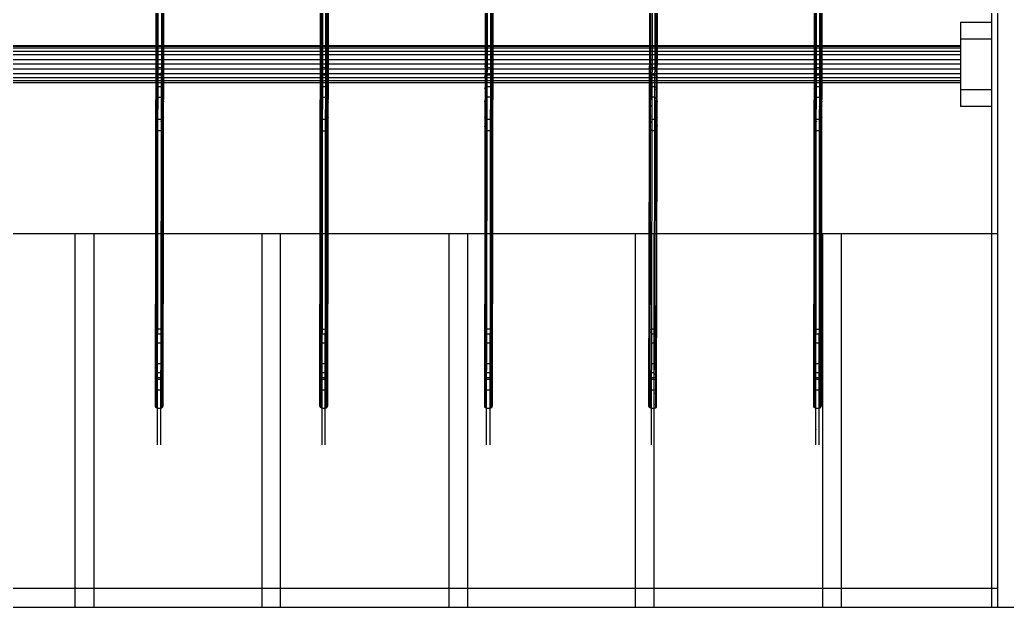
# Model space of a CAD drawing. Header units: inches. Extents: x 0 to 54693, y 0 to 31146.
# Drawn here: x 49120 to 49649, y 17643 to 17958 of the extents above; entities that cross this region are included whole.
import ezdxf

# ---------------------------------------------------------------- set-up
doc = ezdxf.new("R2010")
doc.units = ezdxf.units.IN
doc.header["$MEASUREMENT"] = 0
doc.layers.add('Added', color=3, linetype='Continuous')

msp = doc.modelspace()

# ---------------------------------------------------------------- linework, layer by layer
at = {"layer": 'Added', "linetype": 'Continuous', "lineweight": -2, "ltscale": 0.18}
for p, q in [((49643.53, 17643.35), (49643.53, 18243.35)), ((49640.04, 18224.35), (49640.04, 17643.35)), ((49193.67, 17730.21), (49194.44, 18140.19)), ((49196.09, 18140.18), (49195.32, 17730.5)), ((49281.76, 17730.21), (49282.53, 18140.19)), ((49283.41, 17730.2), (49284.18, 18140.18)), ((49369.85, 17730.21), (49370.62, 18140.19)), ((49372.26, 18140.18), (49371.5, 17730.2)), ((49459.58, 17730.2), (49460.35, 18140.18)), ((49546.03, 17730.21), (49546.8, 18140.19)), ((49548.44, 18140.18), (49547.67, 17730.2)), ((49458.71, 18139.89), (49457.94, 17730.21)), ((49193.16, 18114.77), (49192.48, 17750.87)), ((49193.31, 18115.08), (49192.63, 17750.48)), ((49193.74, 18115.36), (49193.06, 17750.14)), ((49196.01, 17750.13), (49196.7, 18115.34)), ((49197.12, 18115.06), (49196.44, 17750.46)), ((49197.27, 18114.75), (49196.59, 17750.85)), ((49280.57, 17750.87), (49281.25, 18114.77)), ((49281.4, 18115.08), (49280.72, 17750.48)), ((49281.83, 18115.36), (49281.15, 17750.14)), ((49284.1, 17750.13), (49284.78, 18115.34)), ((49284.53, 17750.46), (49285.21, 18115.06)), ((49285.36, 18114.75), (49284.68, 17750.85)), ((49369.34, 18114.77), (49368.66, 17750.87)), ((49369.49, 18115.08), (49368.8, 17750.48)), ((49369.92, 18115.36), (49369.23, 17750.14)), ((49372.87, 18115.34), (49372.19, 17750.13)), ((49373.3, 18115.06), (49372.62, 17750.46)), ((49373.45, 18114.75), (49372.77, 17750.85)), ((49456.74, 17750.87), (49457.43, 18114.77)), ((49456.89, 17750.48), (49457.58, 18115.08)), ((49457.32, 17750.14), (49458.01, 18115.36)), ((49460.96, 18115.34), (49460.28, 17750.13)), ((49460.71, 17750.46), (49461.39, 18115.06)), ((49460.86, 17750.85), (49461.54, 18114.75)), ((49545.51, 18114.77), (49544.83, 17750.87)), ((49544.98, 17750.48), (49545.66, 18115.08)), ((49545.41, 17750.14), (49546.09, 18115.36)), ((49548.36, 17750.13), (49549.05, 18115.34)), ((49548.79, 17750.46), (49549.48, 18115.06)), ((49549.63, 18114.75), (49548.94, 17750.85)), ((49623.59, 17956.35), (49623.59, 17911.35)), ((49623.59, 17956.35), (49640.04, 17956.35)), ((49640.04, 17947.35), (49623.59, 17947.35)), ((48669.45, 17943.85), (49623.59, 17943.85)), ((48669.45, 17943.51), (49623.59, 17943.51)), ((49623.59, 17942.51), (48669.45, 17942.51)), ((48669.45, 17940.92), (49623.59, 17940.92)), ((49623.59, 17938.85), (48669.45, 17938.85)), ((48669.45, 17936.44), (49623.59, 17936.44)), ((49623.59, 17933.85), (48669.45, 17933.85)), ((49623.59, 17931.26), (48669.45, 17931.26)), ((48669.45, 17928.85), (49623.59, 17928.85)), ((49192.82, 17932.81), (49192.97, 17933.11)), ((49192.97, 17932.51), (49192.82, 17932.81)), ((49192.97, 17933.11), (49193.4, 17933.37)), ((49193.4, 17932.25), (49192.97, 17932.51)), ((49193.4, 17933.37), (49194.06, 17933.56)), ((49194.05, 17932.05), (49193.4, 17932.25)), ((49195.7, 17932.04), (49194.05, 17932.05)), ((49195.7, 17933.55), (49196.35, 17933.36)), ((49196.35, 17932.23), (49195.7, 17932.04)), ((49196.35, 17933.36), (49196.78, 17933.09)), ((49196.78, 17932.49), (49196.35, 17932.23)), ((49196.78, 17933.09), (49196.93, 17932.79)), ((49196.93, 17932.79), (49196.78, 17932.49)), ((49280.91, 17932.81), (49281.06, 17933.11)), ((49281.06, 17932.51), (49280.91, 17932.81)), ((49281.06, 17933.11), (49281.49, 17933.37)), ((49281.49, 17932.25), (49281.06, 17932.51)), ((49281.49, 17933.37), (49282.14, 17933.56)), ((49282.14, 17932.05), (49281.49, 17932.25)), ((49283.79, 17932.04), (49282.14, 17932.05)), ((49283.79, 17933.55), (49284.44, 17933.36)), ((49284.44, 17932.23), (49283.79, 17932.04)), ((49284.44, 17933.36), (49284.87, 17933.09)), ((49284.87, 17932.49), (49284.44, 17932.23)), ((49284.87, 17933.09), (49285.02, 17932.79)), ((49285.02, 17932.79), (49284.87, 17932.49)), ((49369, 17932.81), (49369.15, 17933.11)), ((49369.15, 17932.51), (49369, 17932.81)), ((49369.15, 17933.11), (49369.58, 17933.37)), ((49369.57, 17932.25), (49369.15, 17932.51)), ((49370.23, 17932.05), (49369.57, 17932.25)), ((49369.58, 17933.37), (49370.23, 17933.56)), ((49371.87, 17932.04), (49370.23, 17932.05)), ((49372.53, 17932.23), (49371.87, 17932.04)), ((49371.88, 17933.55), (49372.53, 17933.36)), ((49372.53, 17933.36), (49372.96, 17933.09)), ((49372.96, 17932.49), (49372.53, 17932.23)), ((49372.96, 17933.09), (49373.11, 17932.79)), ((49373.11, 17932.79), (49372.96, 17932.49)), ((49457.08, 17932.81), (49457.24, 17933.11)), ((49457.23, 17932.51), (49457.08, 17932.81)), ((49457.66, 17932.25), (49457.23, 17932.51)), ((49457.24, 17933.11), (49457.67, 17933.37)), ((49458.32, 17932.05), (49457.66, 17932.25)), ((49457.67, 17933.37), (49458.32, 17933.56)), ((49459.96, 17932.04), (49458.32, 17932.05)), ((49459.96, 17933.55), (49460.62, 17933.36)), ((49460.62, 17932.23), (49459.96, 17932.04)), ((49460.62, 17933.36), (49461.05, 17933.09)), ((49461.05, 17932.49), (49460.62, 17932.23)), ((49461.05, 17933.09), (49461.2, 17932.79)), ((49461.2, 17932.79), (49461.05, 17932.49)), ((49545.17, 17932.81), (49545.32, 17933.11)), ((49545.32, 17932.51), (49545.17, 17932.81)), ((49545.32, 17933.11), (49545.75, 17933.37)), ((49545.75, 17932.25), (49545.32, 17932.51)), ((49545.75, 17933.37), (49546.41, 17933.56)), ((49546.41, 17932.05), (49545.75, 17932.25)), ((49548.05, 17932.04), (49546.41, 17932.05)), ((49548.05, 17933.55), (49548.71, 17933.36)), ((49548.7, 17932.23), (49548.05, 17932.04)), ((49549.13, 17932.49), (49548.7, 17932.23)), ((49548.71, 17933.36), (49549.14, 17933.09)), ((49549.29, 17932.79), (49549.13, 17932.49)), ((49549.14, 17933.09), (49549.29, 17932.79)), ((48669.45, 17926.78), (49623.59, 17926.78)), ((48669.45, 17925.19), (49623.59, 17925.19)), ((48669.45, 17924.19), (49623.59, 17924.19)), ((49623.59, 17923.85), (48669.45, 17923.85)), ((49192.81, 17927.48), (49192.96, 17927.79)), ((49192.96, 17927.16), (49192.81, 17927.48)), ((49192.96, 17927.79), (49193.39, 17928.07)), ((49193.39, 17926.88), (49192.96, 17927.16)), ((49193.39, 17928.07), (49194.05, 17928.26)), ((49194.04, 17926.67), (49193.39, 17926.88)), ((49194.05, 17928.26), (49195.69, 17928.26)), ((49195.69, 17928.26), (49196.34, 17928.05)), ((49196.34, 17926.86), (49195.69, 17926.66)), ((49196.34, 17928.05), (49196.77, 17927.77)), ((49196.77, 17927.14), (49196.34, 17926.86)), ((49196.77, 17927.77), (49196.92, 17927.45)), ((49196.92, 17927.45), (49196.77, 17927.14)), ((49280.9, 17927.48), (49281.05, 17927.79)), ((49281.05, 17927.16), (49280.9, 17927.48)), ((49281.05, 17927.79), (49281.48, 17928.07)), ((49281.48, 17926.88), (49281.05, 17927.16)), ((49281.48, 17928.07), (49282.13, 17928.26)), ((49282.13, 17926.67), (49281.48, 17926.88)), ((49282.13, 17928.26), (49283.78, 17928.26)), ((49283.78, 17928.26), (49284.43, 17928.05)), ((49284.43, 17926.86), (49283.78, 17926.66)), ((49284.43, 17928.05), (49284.86, 17927.77)), ((49284.86, 17927.14), (49284.43, 17926.86)), ((49284.86, 17927.77), (49285.01, 17927.45)), ((49285.01, 17927.45), (49284.86, 17927.14)), ((49368.99, 17927.48), (49369.14, 17927.79)), ((49369.14, 17927.16), (49368.99, 17927.48)), ((49369.14, 17927.79), (49369.57, 17928.07)), ((49369.56, 17926.88), (49369.14, 17927.16)), ((49370.22, 17926.67), (49369.56, 17926.88)), ((49369.57, 17928.07), (49370.22, 17928.26)), ((49370.22, 17928.26), (49371.87, 17928.26)), ((49372.52, 17926.86), (49371.86, 17926.66)), ((49371.87, 17928.26), (49372.52, 17928.05)), ((49372.52, 17928.05), (49372.95, 17927.77)), ((49372.95, 17927.14), (49372.52, 17926.86)), ((49372.95, 17927.77), (49373.1, 17927.45)), ((49373.1, 17927.45), (49372.95, 17927.14)), ((49457.07, 17927.48), (49457.23, 17927.79)), ((49457.22, 17927.16), (49457.07, 17927.48)), ((49457.65, 17926.88), (49457.22, 17927.16)), ((49457.23, 17927.79), (49457.66, 17928.07)), ((49458.31, 17926.67), (49457.65, 17926.88)), ((49457.66, 17928.07), (49458.31, 17928.26)), ((49458.31, 17928.26), (49459.95, 17928.26)), ((49459.95, 17928.26), (49460.61, 17928.05)), ((49460.61, 17926.86), (49459.95, 17926.66)), ((49460.61, 17928.05), (49461.04, 17927.77)), ((49461.04, 17927.14), (49460.61, 17926.86)), ((49461.04, 17927.77), (49461.19, 17927.45)), ((49461.19, 17927.45), (49461.04, 17927.14)), ((49545.16, 17927.48), (49545.31, 17927.79)), ((49545.31, 17927.16), (49545.16, 17927.48)), ((49545.31, 17927.79), (49545.74, 17928.07)), ((49545.74, 17926.88), (49545.31, 17927.16)), ((49545.74, 17928.07), (49546.4, 17928.26)), ((49546.4, 17926.67), (49545.74, 17926.88)), ((49546.4, 17928.26), (49548.04, 17928.26)), ((49548.04, 17928.26), (49548.7, 17928.05)), ((49548.69, 17926.86), (49548.04, 17926.66)), ((49549.12, 17927.14), (49548.69, 17926.86)), ((49548.7, 17928.05), (49549.13, 17927.77)), ((49549.28, 17927.45), (49549.12, 17927.14)), ((49549.13, 17927.77), (49549.28, 17927.45)), ((49623.59, 17924.19), (49623.59, 17923.85)), ((49192.8, 17921), (49192.95, 17921.36)), ((49192.95, 17920.64), (49192.8, 17921)), ((49192.95, 17921.36), (49193.38, 17921.68)), ((49193.38, 17920.32), (49192.95, 17920.64)), ((49193.38, 17921.68), (49194.03, 17921.9)), ((49194.03, 17920.09), (49193.38, 17920.32)), ((49194.03, 17921.9), (49195.68, 17921.89)), ((49195.68, 17921.89), (49196.33, 17921.66)), ((49196.33, 17920.31), (49195.68, 17920.08)), ((49196.33, 17921.66), (49196.76, 17921.34)), ((49196.76, 17920.62), (49196.33, 17920.31)), ((49196.76, 17921.34), (49196.91, 17920.98)), ((49196.91, 17920.98), (49196.76, 17920.62)), ((49280.89, 17921), (49281.04, 17921.36)), ((49281.04, 17920.64), (49280.89, 17921)), ((49281.04, 17921.36), (49281.47, 17921.68)), ((49281.46, 17920.32), (49281.04, 17920.64)), ((49282.12, 17920.09), (49281.46, 17920.32)), ((49281.47, 17921.68), (49282.12, 17921.9)), ((49282.12, 17921.9), (49283.77, 17921.89)), ((49284.42, 17920.31), (49283.76, 17920.08)), ((49283.77, 17921.89), (49284.42, 17921.66)), ((49284.42, 17921.66), (49284.85, 17921.34)), ((49284.85, 17920.62), (49284.42, 17920.31)), ((49284.85, 17921.34), (49285, 17920.98)), ((49285, 17920.98), (49284.85, 17920.62)), ((49368.97, 17921), (49369.12, 17921.36)), ((49369.12, 17920.64), (49368.97, 17921)), ((49369.12, 17921.36), (49369.56, 17921.68)), ((49369.55, 17920.32), (49369.12, 17920.64)), ((49370.21, 17920.09), (49369.55, 17920.32)), ((49369.56, 17921.68), (49370.21, 17921.9)), ((49370.21, 17921.9), (49371.85, 17921.89)), ((49371.85, 17921.89), (49372.51, 17921.66)), ((49372.51, 17920.31), (49371.85, 17920.08)), ((49372.51, 17921.66), (49372.94, 17921.34)), ((49372.94, 17920.62), (49372.51, 17920.31)), ((49372.94, 17921.34), (49373.09, 17920.98)), ((49373.09, 17920.98), (49372.94, 17920.62)), ((49457.06, 17921), (49457.21, 17921.36)), ((49457.21, 17920.64), (49457.06, 17921)), ((49457.21, 17921.36), (49457.64, 17921.68)), ((49457.64, 17920.32), (49457.21, 17920.64)), ((49457.64, 17921.68), (49458.3, 17921.9)), ((49458.29, 17920.09), (49457.64, 17920.32)), ((49458.3, 17921.9), (49459.94, 17921.89)), ((49459.94, 17921.89), (49460.6, 17921.66)), ((49460.59, 17920.31), (49459.94, 17920.08)), ((49461.02, 17920.62), (49460.59, 17920.31)), ((49460.6, 17921.66), (49461.03, 17921.34)), ((49461.17, 17920.98), (49461.02, 17920.62)), ((49461.03, 17921.34), (49461.17, 17920.98)), ((49545.15, 17921), (49545.3, 17921.36)), ((49545.3, 17920.64), (49545.15, 17921)), ((49545.3, 17921.36), (49545.73, 17921.68)), ((49545.73, 17920.32), (49545.3, 17920.64)), ((49545.73, 17921.68), (49546.39, 17921.9)), ((49546.38, 17920.09), (49545.73, 17920.32)), ((49546.39, 17921.9), (49548.03, 17921.89)), ((49548.03, 17921.89), (49548.69, 17921.66)), ((49548.68, 17920.31), (49548.03, 17920.08)), ((49549.11, 17920.62), (49548.68, 17920.31)), ((49548.69, 17921.66), (49549.11, 17921.34)), ((49549.11, 17921.34), (49549.26, 17920.98)), ((49549.26, 17920.98), (49549.11, 17920.62)), ((49623.59, 17920.35), (49640.04, 17920.35)), ((49192.94, 17914.71), (49192.78, 17913.71)), ((49192.78, 17913.71), (49192.94, 17914.71)), ((49192.93, 17912.71), (49192.78, 17913.71)), ((49193.36, 17911.84), (49192.93, 17912.71)), ((49192.94, 17914.71), (49193.37, 17915.57)), ((49194.02, 17916.2), (49193.37, 17915.57)), ((49194.02, 17916.2), (49195.67, 17916.19)), ((49196.32, 17915.56), (49195.67, 17916.19)), ((49196.75, 17912.69), (49196.31, 17911.82)), ((49196.75, 17914.69), (49196.32, 17915.56)), ((49196.75, 17914.69), (49196.9, 17913.69)), ((49196.75, 17912.69), (49196.9, 17913.69)), ((49280.87, 17913.71), (49281.02, 17914.71)), ((49280.87, 17913.71), (49281.02, 17912.71)), ((49281.02, 17914.71), (49281.46, 17915.57)), ((49281.02, 17912.71), (49281.45, 17911.84)), ((49281.46, 17915.57), (49282.11, 17916.2)), ((49282.11, 17916.2), (49283.76, 17916.19)), ((49283.76, 17916.19), (49284.41, 17915.56)), ((49284.4, 17911.82), (49284.83, 17912.69)), ((49284.84, 17914.69), (49284.41, 17915.56)), ((49284.98, 17913.69), (49284.83, 17912.69)), ((49284.98, 17913.69), (49284.84, 17914.69)), ((49368.96, 17913.71), (49369.11, 17914.71)), ((49368.96, 17913.71), (49369.11, 17912.71)), ((49369.54, 17915.57), (49369.11, 17914.71)), ((49369.54, 17911.84), (49369.11, 17912.71)), ((49370.2, 17916.2), (49369.54, 17915.57)), ((49371.84, 17916.19), (49370.2, 17916.2)), ((49371.84, 17916.19), (49372.5, 17915.56)), ((49372.49, 17911.82), (49372.92, 17912.69)), ((49372.93, 17914.69), (49372.5, 17915.56)), ((49373.07, 17913.69), (49372.92, 17912.69)), ((49372.93, 17914.69), (49373.07, 17913.69)), ((49457.05, 17913.71), (49457.2, 17914.71)), ((49457.05, 17913.71), (49457.2, 17912.71)), ((49457.2, 17914.71), (49457.63, 17915.57)), ((49457.62, 17911.84), (49457.2, 17912.71)), ((49458.29, 17916.2), (49457.63, 17915.57)), ((49459.93, 17916.19), (49458.29, 17916.2)), ((49459.93, 17916.19), (49460.59, 17915.56)), ((49461.01, 17912.69), (49460.58, 17911.82)), ((49461.01, 17914.69), (49460.59, 17915.56)), ((49461.01, 17914.69), (49461.16, 17913.69)), ((49461.01, 17912.69), (49461.16, 17913.69)), ((49545.29, 17914.71), (49545.14, 17913.71)), ((49545.14, 17913.71), (49545.28, 17912.71)), ((49545.28, 17912.71), (49545.71, 17911.84)), ((49545.72, 17915.57), (49545.29, 17914.71)), ((49545.72, 17915.57), (49546.38, 17916.2)), ((49546.38, 17916.2), (49548.02, 17916.19)), ((49548.67, 17915.56), (49548.02, 17916.19)), ((49549.1, 17914.69), (49548.67, 17915.56)), ((49548.67, 17911.82), (49549.1, 17912.69)), ((49549.1, 17912.69), (49548.67, 17911.82)), ((49549.1, 17914.69), (49549.25, 17913.69)), ((49549.1, 17912.69), (49549.25, 17913.69)), ((49194.01, 17911.2), (49193.36, 17911.84)), ((49196.31, 17911.82), (49195.66, 17911.19)), ((49195.66, 17911.45), (49195.66, 17911.19)), ((49281.45, 17911.84), (49282.1, 17911.2)), ((49284.4, 17911.82), (49283.75, 17911.19)), ((49369.54, 17911.84), (49370.19, 17911.2)), ((49371.83, 17911.19), (49372.49, 17911.82)), ((49458.28, 17911.2), (49457.62, 17911.84)), ((49459.92, 17911.19), (49460.58, 17911.82)), ((49459.92, 17911.45), (49459.92, 17911.19)), ((49545.71, 17911.84), (49546.37, 17911.2)), ((49546.37, 17911.2), (49546.37, 17911.46)), ((49548.67, 17911.82), (49548.01, 17911.19)), ((49548.01, 17911.19), (49548.01, 17911.39)), ((49640.04, 17911.35), (49623.59, 17911.35)), ((49192.77, 17905.27), (49192.92, 17905.68)), ((49192.92, 17904.86), (49192.77, 17905.27)), ((49192.91, 17901.71), (49193.34, 17902.57)), ((49192.92, 17905.68), (49193.35, 17906.03)), ((49193.35, 17904.51), (49192.92, 17904.86)), ((49194, 17903.2), (49193.34, 17902.57)), ((49193.35, 17906.03), (49194, 17906.29)), ((49194, 17904.25), (49193.35, 17904.51)), ((49195.65, 17904.24), (49194, 17904.25)), ((49195.64, 17903.19), (49195.64, 17903.36)), ((49196.3, 17902.56), (49195.64, 17903.19)), ((49195.65, 17906.28), (49196.3, 17906.02)), ((49196.3, 17904.49), (49195.65, 17904.24)), ((49196.3, 17906.02), (49196.73, 17905.66)), ((49196.73, 17904.84), (49196.3, 17904.49)), ((49196.3, 17902.56), (49196.72, 17901.69)), ((49196.73, 17905.66), (49196.88, 17905.25)), ((49196.88, 17905.25), (49196.73, 17904.84)), ((49280.86, 17905.27), (49281.01, 17905.68)), ((49281.01, 17904.86), (49280.86, 17905.27)), ((49281, 17901.71), (49281.43, 17902.57)), ((49281.43, 17902.57), (49281, 17901.71)), ((49281.01, 17905.68), (49281.44, 17906.03)), ((49281.43, 17904.51), (49281.01, 17904.86)), ((49282.09, 17904.25), (49281.43, 17904.51)), ((49281.43, 17902.57), (49282.09, 17903.2)), ((49281.44, 17906.03), (49282.09, 17906.29)), ((49283.73, 17904.24), (49282.09, 17904.25)), ((49284.39, 17904.49), (49283.73, 17904.24)), ((49283.73, 17903.19), (49283.73, 17903.36)), ((49283.73, 17903.19), (49284.38, 17902.56)), ((49283.74, 17906.28), (49284.39, 17906.02)), ((49284.81, 17901.69), (49284.38, 17902.56)), ((49284.39, 17906.02), (49284.82, 17905.66)), ((49284.82, 17904.84), (49284.39, 17904.49)), ((49284.82, 17905.66), (49284.97, 17905.25)), ((49284.97, 17905.25), (49284.82, 17904.84)), ((49368.95, 17905.27), (49369.1, 17905.68)), ((49369.09, 17904.86), (49368.95, 17905.27)), ((49369.52, 17904.51), (49369.09, 17904.86)), ((49369.09, 17901.71), (49369.52, 17902.57)), ((49369.1, 17905.68), (49369.53, 17906.03)), ((49370.18, 17904.25), (49369.52, 17904.51)), ((49370.17, 17903.2), (49369.52, 17902.57)), ((49369.53, 17906.03), (49370.18, 17906.29)), ((49371.82, 17904.24), (49370.18, 17904.25)), ((49372.48, 17904.49), (49371.82, 17904.24)), ((49372.47, 17902.56), (49371.82, 17903.19)), ((49371.83, 17906.28), (49372.48, 17906.02)), ((49372.47, 17902.56), (49372.9, 17901.69)), ((49372.48, 17906.02), (49372.91, 17905.66)), ((49372.91, 17904.84), (49372.48, 17904.49)), ((49372.91, 17905.66), (49373.06, 17905.25)), ((49373.06, 17905.25), (49372.91, 17904.84)), ((49457.03, 17905.27), (49457.18, 17905.68)), ((49457.18, 17904.86), (49457.03, 17905.27)), ((49457.18, 17905.68), (49457.61, 17906.03)), ((49457.61, 17904.51), (49457.18, 17904.86)), ((49457.18, 17901.71), (49457.61, 17902.57)), ((49457.61, 17906.03), (49458.27, 17906.29)), ((49458.26, 17904.25), (49457.61, 17904.51)), ((49457.61, 17902.57), (49458.26, 17903.2)), ((49459.91, 17904.24), (49458.26, 17904.25)), ((49459.91, 17906.28), (49460.57, 17906.02)), ((49460.56, 17904.49), (49459.91, 17904.24)), ((49459.91, 17903.36), (49459.91, 17903.82)), ((49459.91, 17903.19), (49459.91, 17903.36)), ((49460.56, 17902.56), (49459.91, 17903.19)), ((49460.99, 17904.84), (49460.56, 17904.49)), ((49460.99, 17901.69), (49460.56, 17902.56)), ((49460.57, 17906.02), (49461, 17905.66)), ((49461.15, 17905.25), (49460.99, 17904.84)), ((49461, 17905.66), (49461.15, 17905.25)), ((49545.12, 17905.27), (49545.27, 17905.68)), ((49545.27, 17904.86), (49545.12, 17905.27)), ((49545.7, 17902.57), (49545.26, 17901.71)), ((49545.27, 17905.68), (49545.7, 17906.03)), ((49545.7, 17904.51), (49545.27, 17904.86)), ((49545.7, 17906.03), (49546.36, 17906.29)), ((49546.35, 17904.25), (49545.7, 17904.51)), ((49546.35, 17903.2), (49545.7, 17902.57)), ((49548, 17904.24), (49546.35, 17904.25)), ((49546.35, 17903.37), (49546.35, 17903.2)), ((49548, 17906.28), (49548.66, 17906.02)), ((49548.65, 17904.49), (49548, 17904.24)), ((49548, 17903.19), (49548, 17903.36)), ((49548.65, 17902.56), (49548, 17903.19)), ((49549.08, 17904.84), (49548.65, 17904.49)), ((49548.65, 17902.56), (49549.08, 17901.69)), ((49548.66, 17906.02), (49549.08, 17905.66)), ((49549.08, 17905.66), (49549.23, 17905.25)), ((49549.23, 17905.25), (49549.08, 17904.84)), ((49192.76, 17900.71), (49192.91, 17901.71)), ((49192.76, 17900.71), (49192.91, 17899.71)), ((49192.91, 17899.71), (49193.34, 17898.84)), ((49193.34, 17898.84), (49193.99, 17898.2)), ((49195.63, 17898.19), (49193.99, 17898.2)), ((49196.29, 17898.82), (49195.63, 17898.19)), ((49196.72, 17899.69), (49196.29, 17898.82)), ((49196.29, 17898.82), (49196.72, 17899.69)), ((49196.87, 17900.69), (49196.72, 17901.69)), ((49196.72, 17899.69), (49196.87, 17900.69)), ((49280.85, 17900.71), (49281, 17901.71)), ((49281, 17899.71), (49280.85, 17900.71)), ((49281, 17899.71), (49281.42, 17898.84)), ((49282.08, 17898.2), (49281.42, 17898.84)), ((49282.08, 17898.2), (49283.72, 17898.19)), ((49283.72, 17898.19), (49284.38, 17898.82)), ((49284.81, 17899.69), (49284.38, 17898.82)), ((49284.38, 17898.82), (49284.81, 17899.69)), ((49284.96, 17900.69), (49284.81, 17901.69)), ((49284.81, 17899.69), (49284.96, 17900.69)), ((49369.09, 17901.71), (49368.94, 17900.71)), ((49369.08, 17899.71), (49368.94, 17900.71)), ((49369.51, 17898.84), (49369.08, 17899.71)), ((49370.17, 17898.2), (49369.51, 17898.84)), ((49371.81, 17898.19), (49370.17, 17898.2)), ((49371.81, 17898.19), (49372.47, 17898.82)), ((49372.9, 17899.69), (49372.47, 17898.82)), ((49373.05, 17900.69), (49372.9, 17901.69)), ((49372.9, 17899.69), (49373.05, 17900.69)), ((49457.18, 17901.71), (49457.02, 17900.71)), ((49457.17, 17899.71), (49457.02, 17900.71)), ((49457.6, 17898.84), (49457.17, 17899.71)), ((49458.25, 17898.2), (49457.6, 17898.84)), ((49459.9, 17898.19), (49458.25, 17898.2)), ((49459.9, 17898.19), (49460.55, 17898.82)), ((49460.55, 17898.82), (49460.99, 17899.69)), ((49460.99, 17901.69), (49461.14, 17900.69)), ((49460.99, 17899.69), (49461.14, 17900.69)), ((49545.11, 17900.71), (49545.26, 17901.71)), ((49545.11, 17900.71), (49545.26, 17899.71)), ((49545.69, 17898.84), (49545.26, 17899.71)), ((49545.69, 17898.84), (49546.34, 17898.2)), ((49547.99, 17898.19), (49546.34, 17898.2)), ((49547.99, 17898.19), (49548.64, 17898.82)), ((49548.64, 17898.82), (49549.07, 17899.69)), ((49549.07, 17899.69), (49549.22, 17900.69)), ((49549.22, 17900.69), (49549.08, 17901.69)), ((48663.82, 17843.35), (49643.53, 17843.35)), ((49149.56, 17643.35), (49149.56, 17843.35)), ((49159.56, 17843.35), (49159.56, 17643.35)), ((49249.56, 17843.35), (49249.56, 17643.35)), ((49259.56, 17643.35), (49259.56, 17843.35)), ((49349.56, 17843.35), (49349.56, 17643.35)), ((49359.56, 17843.35), (49359.56, 17643.35)), ((49449.56, 17643.35), (49449.56, 17843.35)), ((49459.56, 17643.35), (49459.56, 17843.35)), ((49549.56, 17843.35), (49549.56, 17643.35)), ((49559.56, 17843.35), (49559.56, 17643.35)), ((49192.56, 17791.3), (49192.71, 17791.66)), ((49192.7, 17790.94), (49192.56, 17791.3)), ((49192.71, 17791.66), (49193.14, 17791.98)), ((49193.14, 17791.98), (49193.79, 17792.2)), ((49195.44, 17792.19), (49193.79, 17792.2)), ((49196.09, 17791.96), (49195.44, 17792.19)), ((49196.09, 17791.96), (49196.52, 17791.64)), ((49196.67, 17791.28), (49196.52, 17791.64)), ((49196.52, 17790.92), (49196.67, 17791.28)), ((49280.79, 17791.66), (49280.64, 17791.3)), ((49280.64, 17791.3), (49280.79, 17790.94)), ((49281.22, 17791.98), (49280.79, 17791.66)), ((49281.88, 17792.2), (49281.22, 17791.98)), ((49281.88, 17792.2), (49283.52, 17792.19)), ((49284.18, 17791.96), (49283.52, 17792.19)), ((49284.18, 17791.96), (49284.61, 17791.64)), ((49284.76, 17791.28), (49284.61, 17791.64)), ((49284.61, 17790.92), (49284.76, 17791.28)), ((49368.73, 17791.3), (49368.88, 17791.66)), ((49368.88, 17790.94), (49368.73, 17791.3)), ((49369.31, 17791.98), (49368.88, 17791.66)), ((49369.97, 17792.2), (49369.31, 17791.98)), ((49371.61, 17792.19), (49369.97, 17792.2)), ((49371.61, 17792.19), (49372.27, 17791.96)), ((49372.69, 17791.64), (49372.27, 17791.96)), ((49372.84, 17791.28), (49372.69, 17791.64)), ((49372.84, 17791.28), (49372.69, 17790.92)), ((49456.97, 17791.66), (49456.82, 17791.3)), ((49456.82, 17791.3), (49456.97, 17790.94)), ((49456.97, 17791.66), (49457.4, 17791.98)), ((49457.4, 17791.98), (49458.05, 17792.2)), ((49459.7, 17792.19), (49458.05, 17792.2)), ((49460.35, 17791.96), (49459.7, 17792.19)), ((49460.35, 17791.96), (49460.78, 17791.64)), ((49460.93, 17791.28), (49460.78, 17791.64)), ((49460.78, 17790.92), (49460.93, 17791.28)), ((49544.91, 17791.3), (49545.06, 17791.66)), ((49545.06, 17791.66), (49544.91, 17791.3)), ((49544.91, 17791.3), (49545.06, 17790.94)), ((49545.06, 17791.66), (49545.49, 17791.98)), ((49545.49, 17791.98), (49546.14, 17792.2)), ((49546.14, 17792.2), (49547.79, 17792.19)), ((49548.44, 17791.96), (49547.79, 17792.19)), ((49548.44, 17791.96), (49548.87, 17791.64)), ((49548.87, 17791.64), (49549.02, 17791.28)), ((49548.87, 17790.92), (49549.02, 17791.28)), ((49192.7, 17790.94), (49193.13, 17790.62)), ((49193.13, 17790.62), (49193.79, 17790.39)), ((49193.79, 17789.67), (49195.43, 17789.66)), ((49196.09, 17790.61), (49195.43, 17790.38)), ((49196.09, 17790.61), (49196.52, 17790.92)), ((49280.79, 17790.94), (49281.22, 17790.62)), ((49281.88, 17790.39), (49281.22, 17790.62)), ((49281.87, 17789.67), (49283.52, 17789.66)), ((49283.52, 17790.38), (49284.17, 17790.61)), ((49284.61, 17790.92), (49284.17, 17790.61)), ((49369.31, 17790.62), (49368.88, 17790.94)), ((49369.31, 17790.62), (49369.96, 17790.39)), ((49369.96, 17789.67), (49371.61, 17789.66)), ((49371.61, 17790.38), (49372.26, 17790.61)), ((49372.26, 17790.61), (49372.69, 17790.92)), ((49457.4, 17790.62), (49456.97, 17790.94)), ((49457.4, 17790.62), (49458.05, 17790.39)), ((49458.05, 17789.67), (49459.7, 17789.66)), ((49460.35, 17790.61), (49459.7, 17790.38)), ((49460.78, 17790.92), (49460.35, 17790.61)), ((49545.49, 17790.62), (49545.06, 17790.94)), ((49546.14, 17790.39), (49545.49, 17790.62)), ((49546.14, 17789.67), (49547.78, 17789.66)), ((49548.44, 17790.61), (49547.78, 17790.38)), ((49548.87, 17790.92), (49548.44, 17790.61)), ((49195.42, 17784.69), (49193.78, 17784.7)), ((49283.51, 17784.69), (49281.86, 17784.7)), ((49371.6, 17784.69), (49369.95, 17784.7)), ((49371.59, 17782.73), (49371.59, 17782.19)), ((49459.69, 17784.69), (49458.04, 17784.7)), ((49547.77, 17784.69), (49546.13, 17784.7)), ((49193.76, 17775.67), (49193.76, 17776.2)), ((49369.94, 17775.67), (49369.94, 17776.2)), ((49547.76, 17776.19), (49547.76, 17775.66)), ((49193.76, 17773.7), (49195.4, 17773.69)), ((49281.84, 17773.7), (49283.49, 17773.69)), ((49369.93, 17773.7), (49371.58, 17773.69)), ((49458.02, 17773.7), (49459.67, 17773.69)), ((49546.11, 17773.7), (49547.75, 17773.69)), ((49192.66, 17767.48), (49192.51, 17767.11)), ((49192.51, 17767.11), (49192.66, 17766.75)), ((49192.51, 17765.29), (49192.66, 17765.32)), ((49192.66, 17765.26), (49192.51, 17765.29)), ((49193.09, 17767.79), (49192.66, 17767.48)), ((49192.66, 17766.75), (49193.09, 17766.43)), ((49192.66, 17765.32), (49193.09, 17765.35)), ((49193.09, 17765.23), (49192.66, 17765.26)), ((49193.75, 17768.01), (49193.09, 17767.79)), ((49193.09, 17766.43), (49193.74, 17766.2)), ((49193.09, 17765.35), (49193.74, 17765.37)), ((49193.74, 17765.2), (49193.09, 17765.23)), ((49193.74, 17766.2), (49195.39, 17766.19)), ((49195.38, 17765.19), (49193.74, 17765.2)), ((49195.39, 17768.73), (49193.75, 17768.74)), ((49196.04, 17765.21), (49195.38, 17765.19)), ((49196.04, 17767.77), (49195.39, 17768)), ((49195.39, 17766.19), (49196.04, 17766.42)), ((49195.39, 17765.36), (49196.04, 17765.33)), ((49196.47, 17767.46), (49196.04, 17767.77)), ((49196.04, 17766.42), (49196.47, 17766.73)), ((49196.04, 17765.33), (49196.47, 17765.3)), ((49196.47, 17765.24), (49196.04, 17765.21)), ((49196.62, 17767.09), (49196.47, 17767.46)), ((49196.47, 17766.73), (49196.62, 17767.09)), ((49196.47, 17765.3), (49196.62, 17765.27)), ((49196.62, 17765.27), (49196.47, 17765.24)), ((49280.59, 17765.29), (49280.74, 17765.32)), ((49280.74, 17765.26), (49280.59, 17765.29)), ((49280.75, 17767.48), (49280.6, 17767.11)), ((49280.6, 17767.11), (49280.75, 17766.75)), ((49280.74, 17765.32), (49281.17, 17765.35)), ((49281.17, 17765.23), (49280.74, 17765.26)), ((49281.18, 17767.79), (49280.75, 17767.48)), ((49280.75, 17766.75), (49281.18, 17766.43)), ((49281.17, 17765.35), (49281.83, 17765.37)), ((49281.83, 17765.2), (49281.17, 17765.23)), ((49281.83, 17768.01), (49281.18, 17767.79)), ((49281.18, 17766.43), (49281.83, 17766.2)), ((49283.48, 17768.73), (49281.83, 17768.74)), ((49281.83, 17766.2), (49283.47, 17766.19)), ((49283.47, 17765.19), (49281.83, 17765.2)), ((49283.47, 17766.19), (49284.13, 17766.42)), ((49283.47, 17765.36), (49284.13, 17765.33)), ((49284.13, 17765.21), (49283.47, 17765.19)), ((49284.13, 17767.77), (49283.48, 17768)), ((49284.56, 17767.46), (49284.13, 17767.77)), ((49284.13, 17766.42), (49284.56, 17766.73)), ((49284.13, 17765.33), (49284.56, 17765.3)), ((49284.56, 17765.24), (49284.13, 17765.21)), ((49284.71, 17767.09), (49284.56, 17767.46)), ((49284.56, 17766.73), (49284.71, 17767.09)), ((49284.56, 17765.3), (49284.71, 17765.27)), ((49284.71, 17765.27), (49284.56, 17765.24)), ((49368.68, 17765.29), (49368.83, 17765.32)), ((49368.83, 17765.26), (49368.68, 17765.29)), ((49368.84, 17767.48), (49368.69, 17767.11)), ((49368.69, 17767.11), (49368.84, 17766.75)), ((49368.83, 17765.32), (49369.26, 17765.35)), ((49369.26, 17765.23), (49368.83, 17765.26)), ((49369.27, 17767.79), (49368.84, 17767.48)), ((49368.84, 17766.75), (49369.26, 17766.43)), ((49369.26, 17766.43), (49369.92, 17766.2)), ((49369.26, 17765.35), (49369.92, 17765.37)), ((49369.92, 17765.2), (49369.26, 17765.23)), ((49369.92, 17768.01), (49369.27, 17767.79)), ((49371.57, 17768.73), (49369.92, 17768.74)), ((49369.92, 17766.2), (49371.56, 17766.19)), ((49371.56, 17765.19), (49369.92, 17765.2)), ((49371.56, 17766.19), (49372.22, 17766.42)), ((49371.56, 17765.36), (49372.22, 17765.33)), ((49372.22, 17765.21), (49371.56, 17765.19)), ((49372.22, 17767.77), (49371.57, 17768)), ((49372.65, 17767.46), (49372.22, 17767.77)), ((49372.22, 17766.42), (49372.65, 17766.73)), ((49372.22, 17765.33), (49372.65, 17765.3)), ((49372.65, 17765.24), (49372.22, 17765.21)), ((49372.8, 17767.09), (49372.65, 17767.46)), ((49372.65, 17766.73), (49372.8, 17767.09)), ((49372.65, 17765.3), (49372.79, 17765.27)), ((49372.79, 17765.27), (49372.65, 17765.24)), ((49456.92, 17767.48), (49456.77, 17767.11)), ((49456.77, 17767.11), (49456.92, 17766.75)), ((49456.77, 17765.29), (49456.92, 17765.32)), ((49456.92, 17765.26), (49456.77, 17765.29)), ((49457.35, 17767.79), (49456.92, 17767.48)), ((49456.92, 17766.75), (49457.35, 17766.43)), ((49456.92, 17765.32), (49457.35, 17765.35)), ((49457.35, 17765.23), (49456.92, 17765.26)), ((49458.01, 17768.01), (49457.35, 17767.79)), ((49457.35, 17766.43), (49458.01, 17766.2)), ((49457.35, 17765.35), (49458, 17765.37)), ((49458, 17765.2), (49457.35, 17765.23)), ((49459.65, 17765.19), (49458, 17765.2)), ((49459.66, 17768.73), (49458.01, 17768.74)), ((49458.01, 17766.2), (49459.65, 17766.19)), ((49460.31, 17767.77), (49459.65, 17768)), ((49459.65, 17766.19), (49460.31, 17766.42)), ((49459.65, 17765.36), (49460.3, 17765.33)), ((49460.3, 17765.21), (49459.65, 17765.19)), ((49460.3, 17765.33), (49460.73, 17765.3)), ((49460.73, 17765.24), (49460.3, 17765.21)), ((49460.74, 17767.46), (49460.31, 17767.77)), ((49460.31, 17766.42), (49460.74, 17766.73)), ((49460.73, 17765.3), (49460.88, 17765.27)), ((49460.88, 17765.27), (49460.73, 17765.24)), ((49460.89, 17767.09), (49460.74, 17767.46)), ((49460.74, 17766.73), (49460.89, 17767.09)), ((49545.01, 17767.48), (49544.86, 17767.11)), ((49544.86, 17767.11), (49545.01, 17766.75)), ((49544.86, 17765.29), (49545.01, 17765.32)), ((49545.01, 17765.26), (49544.86, 17765.29)), ((49545.44, 17767.79), (49545.01, 17767.48)), ((49545.01, 17766.75), (49545.44, 17766.43)), ((49545.01, 17765.32), (49545.44, 17765.35)), ((49545.44, 17765.23), (49545.01, 17765.26)), ((49546.1, 17768.01), (49545.44, 17767.79)), ((49545.44, 17766.43), (49546.09, 17766.2)), ((49545.44, 17765.35), (49546.09, 17765.37)), ((49546.09, 17765.2), (49545.44, 17765.23)), ((49546.09, 17766.2), (49547.74, 17766.19)), ((49547.74, 17765.19), (49546.09, 17765.2)), ((49547.74, 17768.73), (49546.1, 17768.74)), ((49548.4, 17767.77), (49547.74, 17768)), ((49547.74, 17766.19), (49548.39, 17766.42)), ((49547.74, 17765.36), (49548.39, 17765.33)), ((49548.39, 17765.21), (49547.74, 17765.19)), ((49548.39, 17766.42), (49548.82, 17766.73)), ((49548.39, 17765.33), (49548.82, 17765.3)), ((49548.82, 17765.24), (49548.39, 17765.21)), ((49548.83, 17767.46), (49548.4, 17767.77)), ((49548.82, 17766.73), (49548.97, 17767.09)), ((49548.82, 17765.3), (49548.97, 17765.27)), ((49548.97, 17765.27), (49548.82, 17765.24)), ((49548.97, 17767.09), (49548.83, 17767.46)), ((49193.73, 17759.51), (49193.07, 17759.31)), ((49195.37, 17759.5), (49193.73, 17759.51)), ((49196.03, 17759.29), (49195.37, 17759.5)), ((49281.82, 17759.51), (49281.16, 17759.31)), ((49283.46, 17759.5), (49281.82, 17759.51)), ((49284.12, 17759.29), (49283.46, 17759.5)), ((49369.91, 17759.51), (49369.25, 17759.31)), ((49371.55, 17759.5), (49369.91, 17759.51)), ((49372.2, 17759.29), (49371.55, 17759.5)), ((49457.99, 17759.51), (49457.34, 17759.31)), ((49459.64, 17759.5), (49457.99, 17759.51)), ((49460.29, 17759.29), (49459.64, 17759.5)), ((49546.08, 17759.51), (49545.43, 17759.31)), ((49547.73, 17759.5), (49546.08, 17759.51)), ((49548.38, 17759.29), (49547.73, 17759.5)), ((49192.64, 17759.03), (49192.49, 17758.7)), ((49192.49, 17758.7), (49192.64, 17758.38)), ((49193.07, 17759.31), (49192.64, 17759.03)), ((49192.64, 17758.38), (49193.07, 17758.09)), ((49193.07, 17758.09), (49193.73, 17757.88)), ((49195.37, 17757.87), (49196.03, 17758.08)), ((49196.46, 17759.01), (49196.03, 17759.29)), ((49196.03, 17758.08), (49196.46, 17758.36)), ((49196.61, 17758.68), (49196.46, 17759.01)), ((49196.46, 17758.36), (49196.61, 17758.68)), ((49280.73, 17759.03), (49280.58, 17758.7)), ((49280.58, 17758.7), (49280.73, 17758.38)), ((49281.16, 17759.31), (49280.73, 17759.03)), ((49280.73, 17758.38), (49281.16, 17758.09)), ((49281.16, 17758.09), (49281.81, 17757.88)), ((49283.46, 17757.87), (49284.11, 17758.08)), ((49284.11, 17758.08), (49284.54, 17758.36)), ((49284.55, 17759.01), (49284.12, 17759.29)), ((49284.54, 17758.36), (49284.69, 17758.68)), ((49284.69, 17758.68), (49284.55, 17759.01)), ((49368.82, 17759.03), (49368.67, 17758.7)), ((49368.67, 17758.7), (49368.82, 17758.38)), ((49369.25, 17759.31), (49368.82, 17759.03)), ((49368.82, 17758.38), (49369.25, 17758.09)), ((49369.25, 17758.09), (49369.9, 17757.88)), ((49371.55, 17757.87), (49372.2, 17758.08)), ((49372.63, 17759.01), (49372.2, 17759.29)), ((49372.2, 17758.08), (49372.63, 17758.36)), ((49372.78, 17758.68), (49372.63, 17759.01)), ((49372.63, 17758.36), (49372.78, 17758.68)), ((49456.91, 17759.03), (49456.76, 17758.7)), ((49456.76, 17758.7), (49456.91, 17758.38)), ((49457.34, 17759.31), (49456.91, 17759.03)), ((49456.91, 17758.38), (49457.34, 17758.09)), ((49457.34, 17758.09), (49457.99, 17757.88)), ((49459.64, 17757.87), (49460.29, 17758.08)), ((49460.72, 17759.01), (49460.29, 17759.29)), ((49460.29, 17758.08), (49460.72, 17758.36)), ((49460.87, 17758.68), (49460.72, 17759.01)), ((49460.72, 17758.36), (49460.87, 17758.68)), ((49545, 17759.03), (49544.85, 17758.7)), ((49544.85, 17758.7), (49545, 17758.38)), ((49545.43, 17759.31), (49545, 17759.03)), ((49545, 17758.38), (49545.42, 17758.09)), ((49545.42, 17758.09), (49546.08, 17757.88)), ((49547.72, 17757.87), (49548.38, 17758.08)), ((49548.81, 17759.01), (49548.38, 17759.29)), ((49548.38, 17758.08), (49548.81, 17758.36)), ((49548.96, 17758.68), (49548.81, 17759.01)), ((49548.81, 17758.36), (49548.96, 17758.68)), ((49192.63, 17751.25), (49192.48, 17750.87)), ((49192.48, 17750.87), (49192.63, 17750.48)), ((49193.06, 17751.59), (49192.63, 17751.25)), ((49192.63, 17750.48), (49193.06, 17750.14)), ((49193.71, 17751.83), (49193.06, 17751.59)), ((49193.06, 17750.14), (49193.71, 17749.89)), ((49193.71, 17749.89), (49195.36, 17749.89)), ((49196.01, 17751.57), (49195.36, 17751.82)), ((49195.36, 17749.89), (49196.01, 17750.13)), ((49196.44, 17751.23), (49196.01, 17751.57)), ((49196.01, 17750.13), (49196.44, 17750.46)), ((49196.59, 17750.85), (49196.44, 17751.23)), ((49196.44, 17750.46), (49196.59, 17750.85)), ((49280.72, 17751.25), (49280.57, 17750.87)), ((49280.57, 17750.87), (49280.72, 17750.48)), ((49281.15, 17751.59), (49280.72, 17751.25)), ((49280.72, 17750.48), (49281.15, 17750.14)), ((49281.8, 17751.83), (49281.15, 17751.59)), ((49281.15, 17750.14), (49281.8, 17749.89)), ((49281.8, 17749.89), (49283.44, 17749.89)), ((49283.44, 17749.89), (49284.1, 17750.13)), ((49284.1, 17751.57), (49283.45, 17751.82)), ((49284.53, 17751.23), (49284.1, 17751.57)), ((49284.1, 17750.13), (49284.53, 17750.46)), ((49284.68, 17750.85), (49284.53, 17751.23)), ((49284.53, 17750.46), (49284.68, 17750.85)), ((49368.81, 17751.25), (49368.66, 17750.87)), ((49368.66, 17750.87), (49368.8, 17750.48)), ((49368.8, 17750.48), (49369.23, 17750.14)), ((49369.24, 17751.59), (49368.81, 17751.25)), ((49369.23, 17750.14), (49369.89, 17749.89)), ((49369.89, 17751.83), (49369.24, 17751.59)), ((49369.89, 17749.89), (49371.53, 17749.89)), ((49371.53, 17749.89), (49372.19, 17750.13)), ((49372.19, 17751.57), (49371.54, 17751.82)), ((49372.62, 17751.23), (49372.19, 17751.57)), ((49372.19, 17750.13), (49372.62, 17750.46)), ((49372.77, 17750.85), (49372.62, 17751.23)), ((49372.62, 17750.46), (49372.77, 17750.85)), ((49456.89, 17751.25), (49456.74, 17750.87)), ((49456.74, 17750.87), (49456.89, 17750.48)), ((49457.32, 17751.59), (49456.89, 17751.25)), ((49456.89, 17750.48), (49457.32, 17750.14)), ((49457.98, 17751.83), (49457.32, 17751.59)), ((49457.32, 17750.14), (49457.98, 17749.89)), ((49457.98, 17749.89), (49459.62, 17749.89)), ((49460.28, 17751.57), (49459.62, 17751.82)), ((49459.62, 17749.89), (49460.28, 17750.13)), ((49460.71, 17751.23), (49460.28, 17751.57)), ((49460.28, 17750.13), (49460.71, 17750.46)), ((49460.86, 17750.85), (49460.71, 17751.23)), ((49460.71, 17750.46), (49460.86, 17750.85)), ((49544.98, 17751.25), (49544.83, 17750.87)), ((49544.83, 17750.87), (49544.98, 17750.48)), ((49545.41, 17751.59), (49544.98, 17751.25)), ((49544.98, 17750.48), (49545.41, 17750.14)), ((49546.07, 17751.83), (49545.41, 17751.59)), ((49545.41, 17750.14), (49546.06, 17749.89)), ((49546.06, 17749.89), (49547.71, 17749.89)), ((49548.37, 17751.57), (49547.71, 17751.82)), ((49547.71, 17749.89), (49548.36, 17750.13)), ((49548.36, 17750.13), (49548.79, 17750.46)), ((49548.8, 17751.23), (49548.37, 17751.57)), ((49548.79, 17750.46), (49548.94, 17750.85)), ((49548.94, 17750.85), (49548.8, 17751.23)), ((49281.78, 17738.19), (49281.78, 17738.42)), ((49546.04, 17738.42), (49546.04, 17738.19)), ((49195.32, 17730.5), (49195.32, 17730.2)), ((49643.53, 17653.35), (48663.82, 17653.35)), ((48653.82, 17643.35), (50653.23, 17643.35))]:
    msp.add_line(p, q, dxfattribs=at)

doc.saveas('drawing.dxf')
